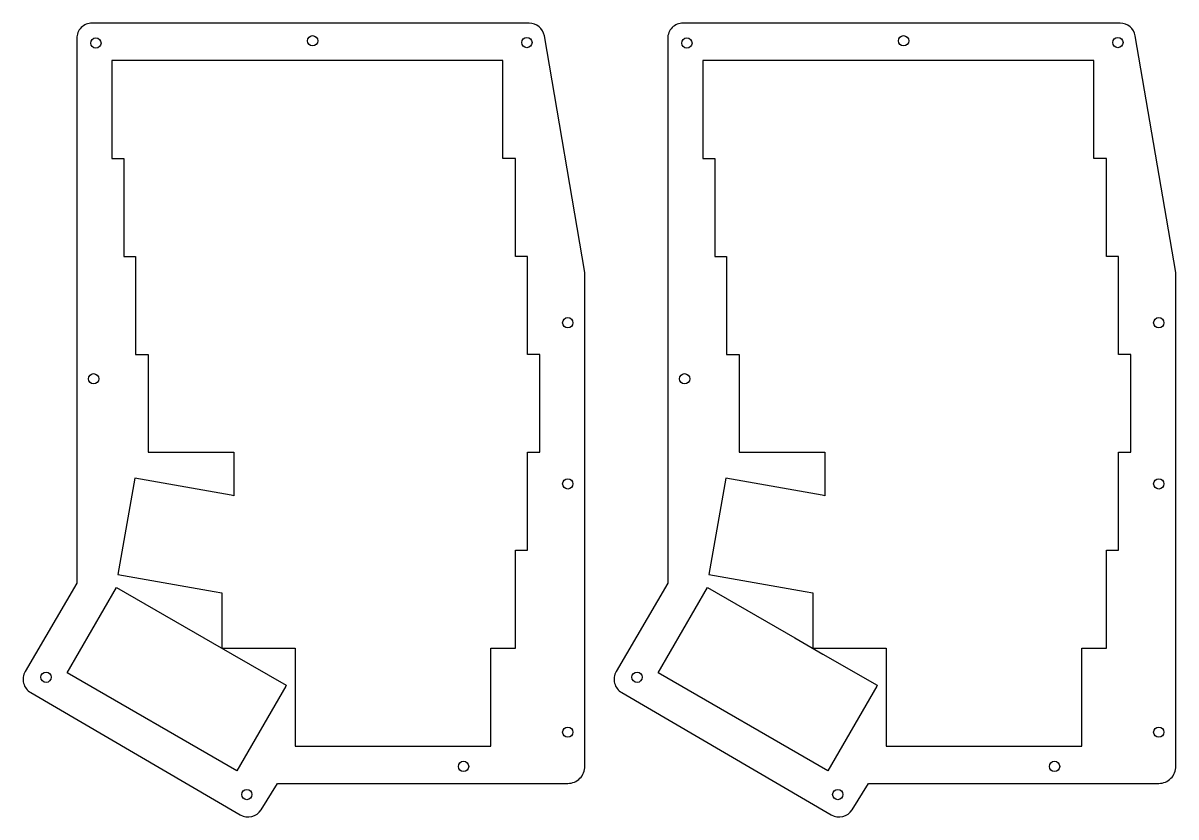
# Model space of a CAD drawing. Extents: x -80 to 144, y 206 to 360.
import ezdxf

# ---------------------------------------------------------------- set-up
doc = ezdxf.new("R2010")
doc.units = 0
doc.header["$MEASUREMENT"] = 0
for name, color, linetype, plot in [('hipro inside', 2, 'Continuous', False), ('outside top hipro', 2, 'Continuous', False), ('screwholes', 1, 'Continuous', False)]:
    doc.layers.add(name, color=color, linetype=linetype, plot=plot)

msp = doc.modelspace()

# ---------------------------------------------------------------- linework, layer by layer
at = {"layer": 'hipro inside', "linetype": 'Continuous'}
for points in [[(-39.25, 276.84), (-39.25, 268.4), (-39.77, 268.49), (-58.53, 271.8), (-61.84, 253.04), (-43.08, 249.73), (-41.63, 249.47), (-41.63, 240.74), (-41.63, 238.74), (-39.63, 238.74), (-27.34, 238.74), (-27.34, 219.69), (10.76, 219.69), (10.76, 238.74), (15.52, 238.74), (15.52, 257.79), (17.9, 257.79), (17.9, 276.84), (20.28, 276.84), (20.28, 295.89), (17.9, 295.89), (17.9, 314.94), (15.52, 314.94), (15.52, 334.03), (13.09, 334.03), (13.09, 353.08), (-63.02, 353.08), (-63.02, 334.03), (-60.68, 333.99), (-60.68, 314.94), (-58.39, 314.94), (-58.39, 295.89), (-55.92, 295.89), (-55.92, 276.84), (-39.25, 276.84)], [(75.75, 276.84), (75.75, 268.4), (75.23, 268.49), (56.47, 271.8), (53.16, 253.04), (71.92, 249.73), (73.37, 249.47), (73.37, 240.74), (73.37, 238.74), (75.37, 238.74), (87.66, 238.74), (87.66, 219.69), (125.76, 219.69), (125.76, 238.74), (130.52, 238.74), (130.52, 257.79), (132.9, 257.79), (132.9, 276.84), (135.28, 276.84), (135.28, 295.89), (132.9, 295.89), (132.9, 314.94), (130.52, 314.94), (130.52, 334.03), (128.09, 334.03), (128.09, 353.08), (51.98, 353.08), (51.98, 334.03), (54.32, 333.99), (54.32, 314.94), (56.61, 314.94), (56.61, 295.89), (59.08, 295.89), (59.08, 276.84), (75.75, 276.84)], [(-39.63, 237.58), (-29.09, 231.5), (-29.17, 231.36), (-38.7, 214.87), (-71.69, 233.92), (-62.08, 250.55), (-45.09, 240.74), (-39.63, 237.58)], [(75.37, 237.58), (85.91, 231.5), (85.83, 231.36), (76.3, 214.87), (43.31, 233.92), (52.92, 250.55), (69.91, 240.74), (75.37, 237.58)]]:
    msp.add_lwpolyline(points, dxfattribs=at)
at = {"layer": 'outside top hipro', "linetype": 'Continuous'}
for points in [[(25.71, 212.42, 0.414214), (29.05, 215.77), (29.05, 311.79), (21.15, 357.86, 0.365317), (18.2, 360.35), (-66.85, 360.35, 0.414214), (-69.85, 357.35), (-69.85, 251.39), (-79.88, 234.19, 0.414238), (-78.8, 230.09), (-38.02, 206.3, 0.405288), (-33.96, 207.3), (-30.76, 212.42)], [(140.71, 212.42, 0.414214), (144.05, 215.77), (144.05, 311.79), (136.15, 357.86, 0.365317), (133.2, 360.35), (48.15, 360.35, 0.414214), (45.15, 357.35), (45.15, 251.39), (35.12, 234.19, 0.414238), (36.2, 230.09), (76.98, 206.3, 0.405288), (81.04, 207.3), (84.24, 212.42)]]:
    msp.add_lwpolyline(points, format="xyb", close=True, dxfattribs=at)
at = {"layer": 'screwholes', "linetype": 'Continuous'}
for centre in [(-66.11, 356.47), (-23.94, 356.91), (17.76, 356.56), (48.89, 356.47), (91.06, 356.91), (132.76, 356.56), (25.71, 302.05), (140.71, 302.05), (-66.55, 291.15), (48.45, 291.15), (25.71, 270.69), (140.71, 270.69), (-75.82, 233.06), (39.18, 233.06), (25.71, 222.38), (140.71, 222.38), (5.43, 215.73), (120.43, 215.73), (-36.75, 210.25), (78.25, 210.25)]:
    msp.add_circle(centre, 1, dxfattribs=at)

doc.saveas('drawing.dxf')
